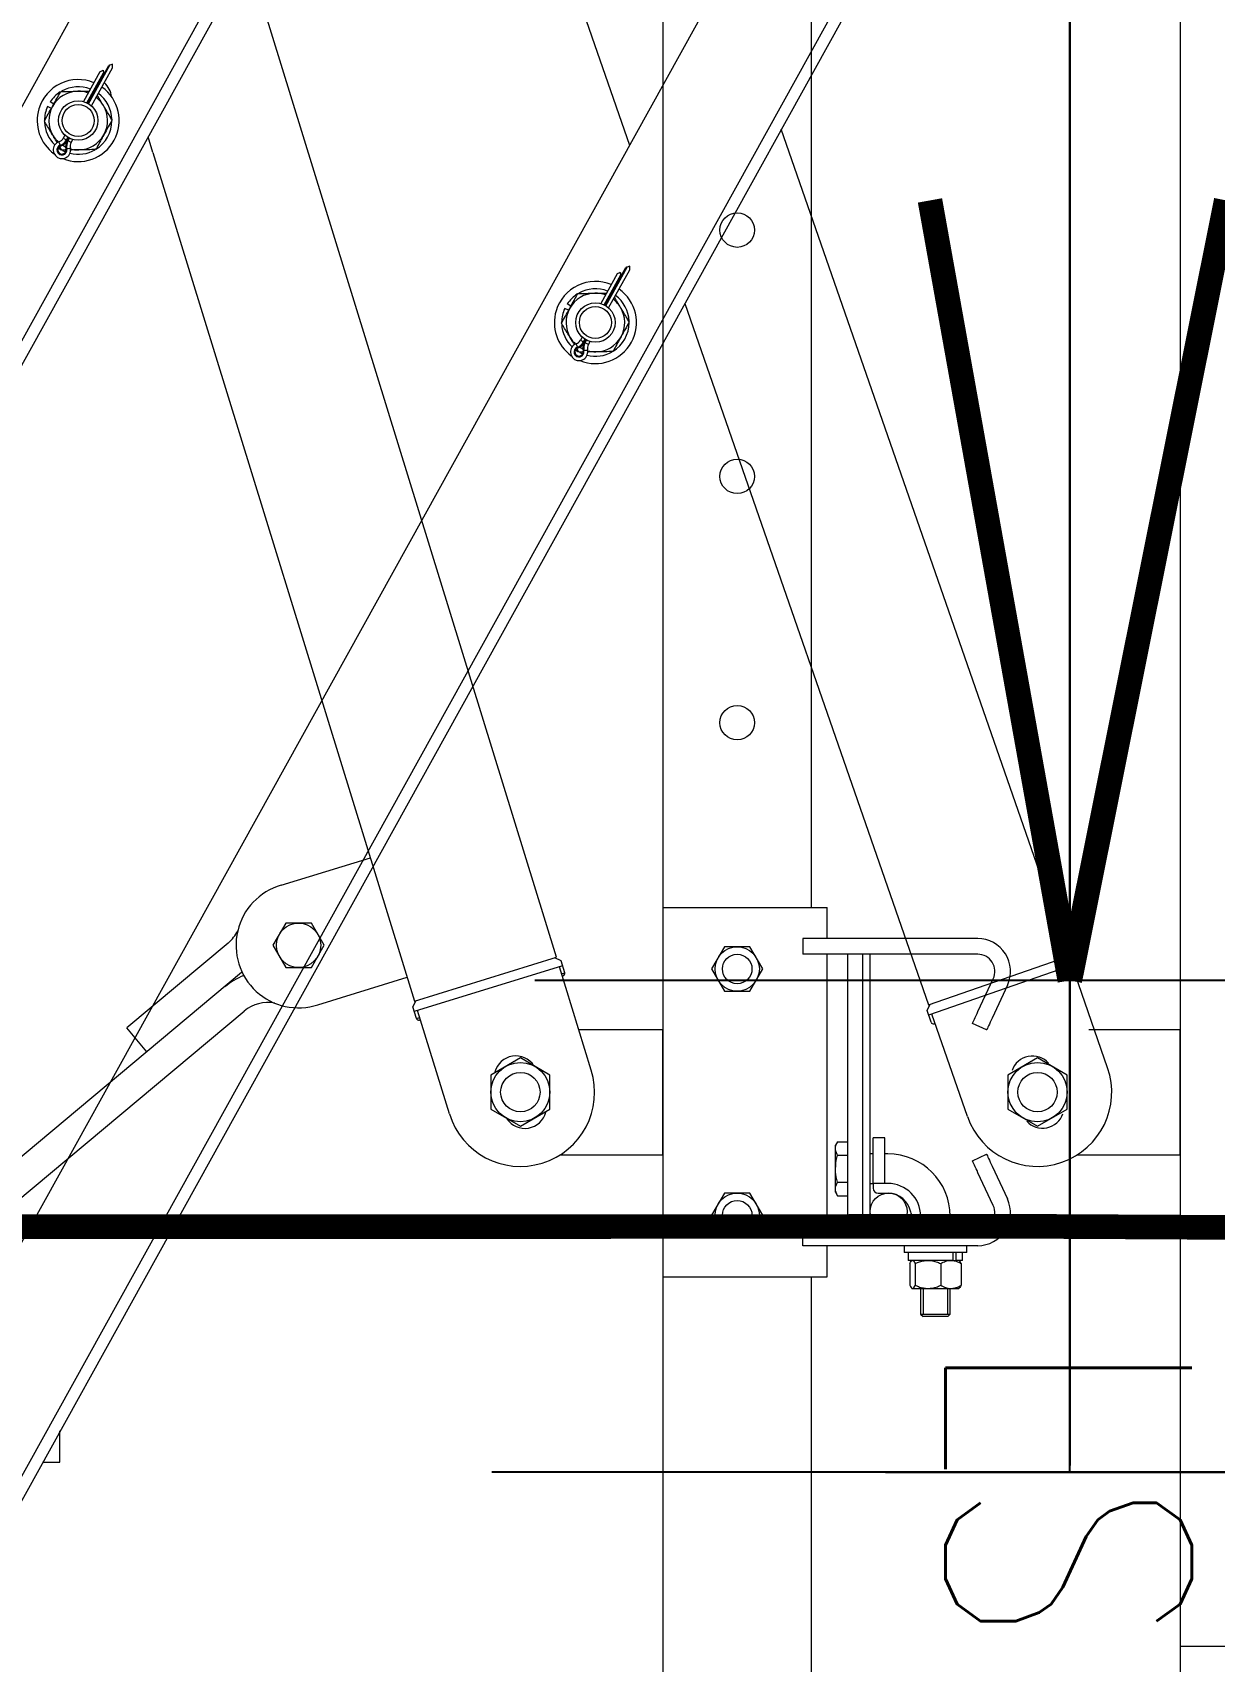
# Model space of a CAD drawing. Header units: millimetres. Extents: x -37020 to 35906, y -101 to 52234.
# Drawn here: x -218.712 to -218.232, y 326.229 to 326.89 of the extents above; entities that cross this region are included whole.
import ezdxf

# ---------------------------------------------------------------- set-up
doc = ezdxf.new("R2010")
doc.units = ezdxf.units.MM
doc.linetypes.add('DASHED2', pattern=[0.375, 0.25, -0.125])
doc.layers.add('Catenaria', color=2, linetype='Continuous')
doc.layers.add('unifilar VIAS Ppales', color=5, linetype='DASHED2')
doc.styles.add('ROMAN_SIMPLEX', font='ROMANS')

msp = doc.modelspace()

# ---------------------------------------------------------------- linework, layer by layer
at = {"color": 251, "linetype": 'Continuous', "lineweight": 15}
for p, q in [((-218.70523, 327.52167, -5.89261), (-218.4698, 326.84473, -5.89261)), ((-218.37426, 327.47795, -5.89261), (-218.98027, 326.38468, -5.89261)), ((-218.33399, 327.45563, -5.89261), (-218.94, 326.36235, -5.89261)), ((-218.32983, 327.45332, -5.89261), (-218.93584, 326.36005, -5.89261)), ((-218.16426, 327.39595, -5.89261), (-218.77027, 326.30267, -5.89261)), ((-218.12398, 327.37362, -5.89261), (-218.72999, 326.28035, -5.89261)), ((-218.11983, 327.37132, -5.89261), (-218.72584, 326.27804, -5.89261)), ((-218.39594, 326.53519, -5.89261), (-218.39594, 327.33406, -5.89261)), ((-218.45624, 327.22527, -5.89261), (-218.45624, 325.86019, -5.89261)), ((-218.24624, 327.14326, -5.89261), (-218.24624, 325.86019, -5.89261)), ((-218.49947, 326.51494, -5.89261), (-218.62476, 326.92126, -5.89261)), ((-218.68981, 326.86166, -5.89261), (-218.68132, 326.87697, -5.89261)), ((-218.6895, 326.86148, -5.89261), (-218.6808, 326.87717, -5.89261)), ((-218.68131, 326.87698, -5.89261), (-218.68132, 326.87697, -5.89261)), ((-218.68129, 326.87698, -5.89261), (-218.68131, 326.87698, -5.89261)), ((-218.68126, 326.877, -5.89261), (-218.68129, 326.87698, -5.89261)), ((-218.68121, 326.87701, -5.89261), (-218.68126, 326.877, -5.89261)), ((-218.68116, 326.87703, -5.89261), (-218.68121, 326.87701, -5.89261)), ((-218.6811, 326.87706, -5.89261), (-218.68116, 326.87703, -5.89261)), ((-218.68103, 326.87708, -5.89261), (-218.6811, 326.87706, -5.89261)), ((-218.68095, 326.87711, -5.89261), (-218.68103, 326.87708, -5.89261)), ((-218.68088, 326.87714, -5.89261), (-218.68095, 326.87711, -5.89261)), ((-218.6808, 326.87717, -5.89261), (-218.68088, 326.87714, -5.89261)), ((-218.68042, 326.87732, -5.89261), (-218.6808, 326.87717, -5.89261)), ((-218.68005, 326.87746, -5.89261), (-218.68042, 326.87732, -5.89261)), ((-218.67972, 326.87758, -5.89261), (-218.68005, 326.87746, -5.89261)), ((-218.67971, 326.87707, -5.89261), (-218.67972, 326.87758, -5.89261)), ((-218.6797, 326.87665, -5.89261), (-218.67971, 326.87707, -5.89261)), ((-218.68487, 326.87439, -5.89261), (-218.69153, 326.86237, -5.89261)), ((-218.69013, 326.86183, -5.89261), (-218.68337, 326.87402, -5.89261)), ((-218.68981, 326.86166, -5.89261), (-218.68326, 326.87348, -5.89261)), ((-218.6883, 326.86058, -5.89261), (-218.6797, 326.87609, -5.89261)), ((-218.68487, 326.87439, -5.89261), (-218.68482, 326.87442, -5.89261)), ((-218.68482, 326.87442, -5.89261), (-218.68465, 326.87452, -5.89261)), ((-218.68465, 326.87452, -5.89261), (-218.68439, 326.87468, -5.89261)), ((-218.68439, 326.87468, -5.89261), (-218.68403, 326.87489, -5.89261)), ((-218.68403, 326.87489, -5.89261), (-218.68359, 326.87516, -5.89261)), ((-218.68359, 326.87516, -5.89261), (-218.68352, 326.87481, -5.89261)), ((-218.68352, 326.87481, -5.89261), (-218.68345, 326.87442, -5.89261)), ((-218.68345, 326.87442, -5.89261), (-218.68337, 326.87402, -5.89261)), ((-218.68337, 326.87402, -5.89261), (-218.68335, 326.87394, -5.89261)), ((-218.68335, 326.87394, -5.89261), (-218.68334, 326.87386, -5.89261)), ((-218.68334, 326.87386, -5.89261), (-218.68332, 326.87378, -5.89261)), ((-218.68332, 326.87378, -5.89261), (-218.68331, 326.87371, -5.89261)), ((-218.68331, 326.87371, -5.89261), (-218.68329, 326.87364, -5.89261)), ((-218.68329, 326.87364, -5.89261), (-218.68328, 326.87359, -5.89261)), ((-218.68328, 326.87359, -5.89261), (-218.68327, 326.87354, -5.89261)), ((-218.68327, 326.87354, -5.89261), (-218.68327, 326.87351, -5.89261)), ((-218.68327, 326.87351, -5.89261), (-218.68326, 326.87348, -5.89261)), ((-218.68326, 326.87348, -5.89261), (-218.68326, 326.87348, -5.89261)), ((-218.6797, 326.87634, -5.89261), (-218.6797, 326.87665, -5.89261)), ((-218.6797, 326.87615, -5.89261), (-218.6797, 326.87634, -5.89261)), ((-218.6797, 326.87609, -5.89261), (-218.6797, 326.87615, -5.89261)), ((-218.70456, 326.85962, -5.89261), (-218.70616, 326.86035, -5.89261)), ((-218.70365, 326.86126, -5.89261), (-218.70511, 326.86223, -5.89261)), ((-218.29143, 326.51543, -5.89261), (-218.40818, 326.85112, -5.89261)), ((-218.70153, 326.84601, -5.89261), (-218.70149, 326.84591, -5.89261)), ((-218.70149, 326.84591, -5.89261), (-218.70138, 326.84561, -5.89261)), ((-218.70138, 326.84561, -5.89261), (-218.70122, 326.84517, -5.89261)), ((-218.70122, 326.84517, -5.89261), (-218.70101, 326.84461, -5.89261)), ((-218.70036, 326.84263, -5.89261), (-218.70122, 326.84407, -5.89261)), ((-218.70101, 326.84461, -5.89261), (-218.70099, 326.84455, -5.89261)), ((-218.70099, 326.84455, -5.89261), (-218.70097, 326.84449, -5.89261)), ((-218.70097, 326.84449, -5.89261), (-218.70095, 326.84443, -5.89261)), ((-218.70095, 326.84443, -5.89261), (-218.70093, 326.84438, -5.89261)), ((-218.70093, 326.84438, -5.89261), (-218.70091, 326.84433, -5.89261)), ((-218.70091, 326.84433, -5.89261), (-218.7009, 326.8443, -5.89261)), ((-218.7009, 326.8443, -5.89261), (-218.70089, 326.84428, -5.89261)), ((-218.70089, 326.84428, -5.89261), (-218.70089, 326.84427, -5.89261)), ((-218.69946, 326.84425, -5.89261), (-218.70012, 326.84464, -5.89261)), ((-218.69908, 326.84875, -5.89261), (-218.69976, 326.84753, -5.89261)), ((-218.69976, 326.84753, -5.89261), (-218.69845, 326.84681, -5.89261)), ((-218.69879, 326.8439, -5.89261), (-218.69946, 326.84425, -5.89261)), ((-218.69845, 326.84681, -5.89261), (-218.69788, 326.84785, -5.89261)), ((-218.69845, 326.84681, -5.89261), (-218.69814, 326.84663, -5.89261)), ((-218.69814, 326.84663, -5.89261), (-218.69756, 326.84767, -5.89261)), ((-218.69814, 326.84663, -5.89261), (-218.69757, 326.84767, -5.89261)), ((-218.69782, 326.84646, -5.89261), (-218.69814, 326.84663, -5.89261)), ((-218.69782, 326.84646, -5.89261), (-218.69725, 326.8475, -5.89261)), ((-218.69652, 326.84574, -5.89261), (-218.69782, 326.84646, -5.89261)), ((-218.69652, 326.84574, -5.89261), (-218.69584, 326.84696, -5.89261)), ((-218.66332, 326.84169, -5.89261), (-218.66531, 326.84811, -5.89261)), ((-218.70174, 326.84358, -5.89261), (-218.70082, 326.84296, -5.89261)), ((-218.70082, 326.84296, -5.89261), (-218.70068, 326.84288, -5.89261)), ((-218.70004, 326.84252, -5.89261), (-218.69885, 326.84197, -5.89261)), ((-218.69885, 326.84197, -5.89261), (-218.69882, 326.84196, -5.89261)), ((-218.69867, 326.84305, -5.89261), (-218.69868, 326.84305, -5.89261)), ((-218.69865, 326.84306, -5.89261), (-218.69867, 326.84305, -5.89261)), ((-218.69862, 326.84306, -5.89261), (-218.69865, 326.84306, -5.89261)), ((-218.69857, 326.84307, -5.89261), (-218.69862, 326.84306, -5.89261)), ((-218.69852, 326.84308, -5.89261), (-218.69857, 326.84307, -5.89261)), ((-218.69846, 326.8431, -5.89261), (-218.69852, 326.84308, -5.89261)), ((-218.69839, 326.84311, -5.89261), (-218.69846, 326.8431, -5.89261)), ((-218.69833, 326.84312, -5.89261), (-218.69839, 326.84311, -5.89261)), ((-218.69775, 326.84324, -5.89261), (-218.69833, 326.84312, -5.89261)), ((-218.69728, 326.84334, -5.89261), (-218.69775, 326.84324, -5.89261)), ((-218.69698, 326.8434, -5.89261), (-218.69728, 326.84334, -5.89261)), ((-218.69687, 326.84343, -5.89261), (-218.69698, 326.8434, -5.89261)), ((-218.66332, 326.84169, -5.89261), (-218.55709, 326.49718, -5.89261)), ((-218.47487, 326.79238, -5.89261), (-218.48153, 326.78036, -5.89261)), ((-218.48012, 326.77982, -5.89261), (-218.47337, 326.79202, -5.89261)), ((-218.47981, 326.77966, -5.89261), (-218.47326, 326.79147, -5.89261)), ((-218.4798, 326.77966, -5.89261), (-218.47132, 326.79497, -5.89261)), ((-218.47949, 326.77948, -5.89261), (-218.4708, 326.79517, -5.89261)), ((-218.47829, 326.77857, -5.89261), (-218.46969, 326.79409, -5.89261)), ((-218.47487, 326.79238, -5.89261), (-218.47481, 326.79241, -5.89261)), ((-218.47481, 326.79241, -5.89261), (-218.47465, 326.79251, -5.89261)), ((-218.47465, 326.79251, -5.89261), (-218.47438, 326.79267, -5.89261)), ((-218.47438, 326.79267, -5.89261), (-218.47403, 326.79289, -5.89261)), ((-218.47403, 326.79289, -5.89261), (-218.47359, 326.79315, -5.89261)), ((-218.47359, 326.79315, -5.89261), (-218.47352, 326.7928, -5.89261)), ((-218.47352, 326.7928, -5.89261), (-218.47344, 326.79242, -5.89261)), ((-218.47344, 326.79242, -5.89261), (-218.47337, 326.79202, -5.89261)), ((-218.47337, 326.79202, -5.89261), (-218.47335, 326.79194, -5.89261)), ((-218.47335, 326.79194, -5.89261), (-218.47333, 326.79186, -5.89261)), ((-218.47333, 326.79186, -5.89261), (-218.47332, 326.79178, -5.89261)), ((-218.47332, 326.79178, -5.89261), (-218.4733, 326.79171, -5.89261)), ((-218.4733, 326.79171, -5.89261), (-218.47329, 326.79164, -5.89261)), ((-218.47329, 326.79164, -5.89261), (-218.47328, 326.79158, -5.89261)), ((-218.47328, 326.79158, -5.89261), (-218.47327, 326.79153, -5.89261)), ((-218.47327, 326.79153, -5.89261), (-218.47326, 326.7915, -5.89261)), ((-218.47326, 326.7915, -5.89261), (-218.47326, 326.79148, -5.89261)), ((-218.47326, 326.79148, -5.89261), (-218.47326, 326.79147, -5.89261)), ((-218.47131, 326.79497, -5.89261), (-218.47132, 326.79497, -5.89261)), ((-218.47129, 326.79498, -5.89261), (-218.47131, 326.79497, -5.89261)), ((-218.47126, 326.79499, -5.89261), (-218.47129, 326.79498, -5.89261)), ((-218.47121, 326.79501, -5.89261), (-218.47126, 326.79499, -5.89261)), ((-218.47116, 326.79503, -5.89261), (-218.47121, 326.79501, -5.89261)), ((-218.47109, 326.79505, -5.89261), (-218.47116, 326.79503, -5.89261)), ((-218.47102, 326.79508, -5.89261), (-218.47109, 326.79505, -5.89261)), ((-218.47095, 326.79511, -5.89261), (-218.47102, 326.79508, -5.89261)), ((-218.47087, 326.79514, -5.89261), (-218.47095, 326.79511, -5.89261)), ((-218.4708, 326.79517, -5.89261), (-218.47087, 326.79514, -5.89261)), ((-218.47041, 326.79531, -5.89261), (-218.4708, 326.79517, -5.89261)), ((-218.47005, 326.79545, -5.89261), (-218.47041, 326.79531, -5.89261)), ((-218.46972, 326.79558, -5.89261), (-218.47005, 326.79545, -5.89261)), ((-218.46971, 326.79507, -5.89261), (-218.46972, 326.79558, -5.89261)), ((-218.4697, 326.79465, -5.89261), (-218.46971, 326.79507, -5.89261)), ((-218.4697, 326.79434, -5.89261), (-218.4697, 326.79465, -5.89261)), ((-218.46969, 326.79415, -5.89261), (-218.4697, 326.79434, -5.89261)), ((-218.46969, 326.79409, -5.89261), (-218.46969, 326.79415, -5.89261)), ((-218.49456, 326.77762, -5.89261), (-218.49615, 326.77834, -5.89261)), ((-218.49365, 326.77926, -5.89261), (-218.49511, 326.78022, -5.89261)), ((-218.44741, 326.78035, -5.89261), (-218.34839, 326.49562, -5.89261)), ((-218.48907, 326.76675, -5.89261), (-218.48975, 326.76553, -5.89261)), ((-218.48975, 326.76553, -5.89261), (-218.48845, 326.7648, -5.89261)), ((-218.48845, 326.7648, -5.89261), (-218.48787, 326.76584, -5.89261)), ((-218.48845, 326.7648, -5.89261), (-218.48814, 326.76463, -5.89261)), ((-218.48814, 326.76463, -5.89261), (-218.48756, 326.76566, -5.89261)), ((-218.48813, 326.76463, -5.89261), (-218.48756, 326.76566, -5.89261)), ((-218.48782, 326.76445, -5.89261), (-218.48813, 326.76463, -5.89261)), ((-218.48782, 326.76445, -5.89261), (-218.48724, 326.7655, -5.89261)), ((-218.48652, 326.76373, -5.89261), (-218.48584, 326.76496, -5.89261)), ((-218.49173, 326.76157, -5.89261), (-218.49082, 326.76096, -5.89261)), ((-218.49153, 326.764, -5.89261), (-218.49149, 326.7639, -5.89261)), ((-218.49149, 326.7639, -5.89261), (-218.49138, 326.76361, -5.89261)), ((-218.49138, 326.76361, -5.89261), (-218.49122, 326.76316, -5.89261)), ((-218.49122, 326.76316, -5.89261), (-218.49101, 326.76261, -5.89261)), ((-218.49035, 326.76063, -5.89261), (-218.49122, 326.76207, -5.89261)), ((-218.49101, 326.76261, -5.89261), (-218.49099, 326.76254, -5.89261)), ((-218.49099, 326.76254, -5.89261), (-218.49097, 326.76248, -5.89261)), ((-218.49097, 326.76248, -5.89261), (-218.49094, 326.76243, -5.89261)), ((-218.49094, 326.76243, -5.89261), (-218.49092, 326.76237, -5.89261)), ((-218.49092, 326.76237, -5.89261), (-218.49091, 326.76233, -5.89261)), ((-218.49091, 326.76233, -5.89261), (-218.4909, 326.7623, -5.89261)), ((-218.4909, 326.7623, -5.89261), (-218.49089, 326.76228, -5.89261)), ((-218.49089, 326.76228, -5.89261), (-218.49089, 326.76227, -5.89261)), ((-218.49082, 326.76096, -5.89261), (-218.49068, 326.76088, -5.89261)), ((-218.48946, 326.76224, -5.89261), (-218.49011, 326.76263, -5.89261)), ((-218.49004, 326.76052, -5.89261), (-218.48885, 326.75997, -5.89261)), ((-218.48878, 326.76189, -5.89261), (-218.48946, 326.76224, -5.89261)), ((-218.48885, 326.75997, -5.89261), (-218.48882, 326.75996, -5.89261)), ((-218.48867, 326.76105, -5.89261), (-218.48868, 326.76105, -5.89261)), ((-218.48865, 326.76105, -5.89261), (-218.48867, 326.76105, -5.89261)), ((-218.48862, 326.76106, -5.89261), (-218.48865, 326.76105, -5.89261)), ((-218.48857, 326.76107, -5.89261), (-218.48862, 326.76106, -5.89261)), ((-218.48852, 326.76108, -5.89261), (-218.48857, 326.76107, -5.89261)), ((-218.48845, 326.76109, -5.89261), (-218.48852, 326.76108, -5.89261)), ((-218.48839, 326.76111, -5.89261), (-218.48845, 326.76109, -5.89261)), ((-218.48833, 326.76112, -5.89261), (-218.48839, 326.76111, -5.89261)), ((-218.48775, 326.76124, -5.89261), (-218.48833, 326.76112, -5.89261)), ((-218.48652, 326.76373, -5.89261), (-218.48782, 326.76445, -5.89261)), ((-218.48728, 326.76134, -5.89261), (-218.48775, 326.76124, -5.89261)), ((-218.48697, 326.7614, -5.89261), (-218.48728, 326.76134, -5.89261)), ((-218.48687, 326.76142, -5.89261), (-218.48697, 326.7614, -5.89261)), ((-218.6113, 326.54419, -5.89261), (-218.57504, 326.55538, -5.89261)), ((-218.45609, 326.53519, -5.89261), (-218.38959, 326.53519, -5.89261)), ((-218.38959, 326.52254, -5.89261), (-218.38959, 326.53519, -5.89261)), ((-218.6094, 326.5288, -5.89261), (-218.61459, 326.5198, -5.89261)), ((-218.599, 326.5288, -5.89261), (-218.6094, 326.5288, -5.89261)), ((-218.59381, 326.5198, -5.89261), (-218.599, 326.5288, -5.89261)), ((-218.63282, 326.52072, -5.89261), (-218.67397, 326.48633, -5.89261)), ((-218.61459, 326.5198, -5.89261), (-218.6094, 326.5108, -5.89261)), ((-218.599, 326.5108, -5.89261), (-218.59381, 326.5198, -5.89261)), ((-218.39942, 326.52254, -5.89261), (-218.39942, 326.51619, -5.89261)), ((-218.32844, 326.52254, -5.89261), (-218.39942, 326.52254, -5.89261)), ((-218.55709, 326.49718, -5.89261), (-218.49947, 326.51494, -5.89261)), ((-218.49759, 326.51343, -5.89261), (-218.50009, 326.51475, -5.89261)), ((-218.49612, 326.50865, -5.89261), (-218.49759, 326.51343, -5.89261)), ((-218.43129, 326.51919, -5.89261), (-218.43648, 326.51019, -5.89261)), ((-218.4209, 326.51919, -5.89261), (-218.43129, 326.51919, -5.89261)), ((-218.4157, 326.51019, -5.89261), (-218.4209, 326.51919, -5.89261)), ((-218.32844, 326.51619, -5.89261), (-218.39942, 326.51619, -5.89261)), ((-218.38959, 326.40419, -5.89261), (-218.38959, 326.51619, -5.89261)), ((-218.38127, 326.51619, -5.89261), (-218.38127, 326.40419, -5.89261)), ((-218.37509, 326.40419, -5.89261), (-218.37509, 326.51619, -5.89261)), ((-218.37209, 326.40419, -5.89261), (-218.37209, 326.51619, -5.89261)), ((-218.34839, 326.49562, -5.89261), (-218.29143, 326.51543, -5.89261)), ((-218.2895, 326.51399, -5.89261), (-218.29205, 326.51522, -5.89261)), ((-218.28786, 326.50926, -5.89261), (-218.2895, 326.51399, -5.89261)), ((-218.62736, 326.50872, -5.89261), (-218.88907, 326.29003, -5.89261)), ((-218.6094, 326.5108, -5.89261), (-218.599, 326.5108, -5.89261)), ((-218.59634, 326.49565, -5.89261), (-218.56007, 326.50683, -5.89261)), ((-218.497, 326.51152, -5.89261), (-218.55721, 326.49296, -5.89261)), ((-218.48533, 326.46907, -5.89261), (-218.49829, 326.51112, -5.89261)), ((-218.49741, 326.50825, -5.89261), (-218.49612, 326.50865, -5.89261)), ((-218.49678, 326.5074, -5.89261), (-218.49711, 326.5073, -5.89261)), ((-218.43648, 326.51019, -5.89261), (-218.43129, 326.50119, -5.89261)), ((-218.4209, 326.50119, -5.89261), (-218.4157, 326.51019, -5.89261)), ((-218.28884, 326.5121, -5.89261), (-218.34835, 326.4914, -5.89261)), ((-218.27566, 326.47009, -5.89261), (-218.29012, 326.51165, -5.89261)), ((-218.28847, 326.50799, -5.89261), (-218.2888, 326.50788, -5.89261)), ((-218.43129, 326.50119, -5.89261), (-218.4209, 326.50119, -5.89261)), ((-218.32831, 326.4929, -5.89261), (-218.3221, 326.50623, -5.89261)), ((-218.31634, 326.50355, -5.89261), (-218.32256, 326.49022, -5.89261)), ((-218.5578, 326.49487, -5.89261), (-218.55647, 326.49737, -5.89261)), ((-218.55632, 326.49009, -5.89261), (-218.5578, 326.49487, -5.89261)), ((-218.54295, 326.45131, -5.89261), (-218.55592, 326.49336, -5.89261)), ((-218.349, 326.49329, -5.89261), (-218.34777, 326.49584, -5.89261)), ((-218.89067, 326.27215, -5.89261), (-218.62627, 326.49309, -5.89261)), ((-218.55632, 326.49009, -5.89261), (-218.55503, 326.49049, -5.89261)), ((-218.55474, 326.48953, -5.89261), (-218.55507, 326.48943, -5.89261)), ((-218.34736, 326.48857, -5.89261), (-218.349, 326.49329, -5.89261)), ((-218.33262, 326.45029, -5.89261), (-218.34707, 326.49185, -5.89261)), ((-218.34609, 326.48795, -5.89261), (-218.34576, 326.48807, -5.89261)), ((-218.33055, 326.48811, -5.89261), (-218.33052, 326.48818, -5.89261)), ((-218.32479, 326.48542, -5.89261), (-218.33055, 326.48811, -5.89261)), ((-218.33052, 326.48818, -5.89261), (-218.33041, 326.4884, -5.89261)), ((-218.33041, 326.4884, -5.89261), (-218.33025, 326.48876, -5.89261)), ((-218.33025, 326.48876, -5.89261), (-218.33002, 326.48924, -5.89261)), ((-218.33002, 326.48924, -5.89261), (-218.32974, 326.48984, -5.89261)), ((-218.32974, 326.48984, -5.89261), (-218.32942, 326.49053, -5.89261)), ((-218.32942, 326.49053, -5.89261), (-218.32907, 326.49128, -5.89261)), ((-218.32907, 326.49128, -5.89261), (-218.3287, 326.49208, -5.89261)), ((-218.3287, 326.49208, -5.89261), (-218.32831, 326.4929, -5.89261)), ((-218.32399, 326.48716, -5.89261), (-218.32426, 326.48656, -5.89261)), ((-218.32367, 326.48784, -5.89261), (-218.32399, 326.48716, -5.89261)), ((-218.32331, 326.4886, -5.89261), (-218.32367, 326.48784, -5.89261)), ((-218.32294, 326.4894, -5.89261), (-218.32331, 326.4886, -5.89261)), ((-218.32256, 326.49022, -5.89261), (-218.32294, 326.4894, -5.89261)), ((-218.66582, 326.47659, -5.89261), (-218.67397, 326.48633, -5.89261)), ((-218.49042, 326.48559, -5.89261), (-218.45624, 326.48559, -5.89261)), ((-218.45624, 326.43479, -5.89261), (-218.45624, 326.48559, -5.89261)), ((-218.32476, 326.4855, -5.89261), (-218.32479, 326.48542, -5.89261)), ((-218.32466, 326.48572, -5.89261), (-218.32476, 326.4855, -5.89261)), ((-218.32449, 326.48607, -5.89261), (-218.32466, 326.48572, -5.89261)), ((-218.32426, 326.48656, -5.89261), (-218.32449, 326.48607, -5.89261)), ((-218.28326, 326.48559, -5.89261), (-218.24624, 326.48559, -5.89261)), ((-218.24624, 326.43479, -5.89261), (-218.24624, 326.48559, -5.89261)), ((-218.51414, 326.47405, -5.89261), (-218.52614, 326.46712, -5.89261)), ((-218.50214, 326.46712, -5.89261), (-218.51414, 326.47405, -5.89261)), ((-218.30414, 326.47405, -5.89261), (-218.31614, 326.46712, -5.89261)), ((-218.29214, 326.46712, -5.89261), (-218.30414, 326.47405, -5.89261)), ((-218.52614, 326.46712, -5.89261), (-218.52614, 326.45326, -5.89261)), ((-218.50214, 326.45326, -5.89261), (-218.50214, 326.46712, -5.89261)), ((-218.31614, 326.46712, -5.89261), (-218.31614, 326.45326, -5.89261)), ((-218.29214, 326.45326, -5.89261), (-218.29214, 326.46712, -5.89261)), ((-218.52614, 326.45326, -5.89261), (-218.51414, 326.44633, -5.89261)), ((-218.51414, 326.44633, -5.89261), (-218.50214, 326.45326, -5.89261)), ((-218.31614, 326.45326, -5.89261), (-218.30414, 326.44633, -5.89261)), ((-218.30414, 326.44633, -5.89261), (-218.29214, 326.45326, -5.89261)), ((-218.36614, 326.4416, -5.89261), (-218.37089, 326.4416, -5.89261)), ((-218.37089, 326.4231, -5.89261), (-218.37089, 326.4416, -5.89261)), ((-218.36614, 326.4231, -5.89261), (-218.36614, 326.4416, -5.89261)), ((-218.4981, 326.43479, -5.89261), (-218.45624, 326.43479, -5.89261)), ((-218.38534, 326.44007, -5.89261), (-218.38619, 326.4386, -5.89261)), ((-218.38619, 326.43733, -5.89261), (-218.38619, 326.4386, -5.89261)), ((-218.38619, 326.4291, -5.89261), (-218.38619, 326.43733, -5.89261)), ((-218.38534, 326.44007, -5.89261), (-218.38127, 326.44007, -5.89261)), ((-218.38534, 326.43459, -5.89261), (-218.38127, 326.43459, -5.89261)), ((-218.37089, 326.4351, -5.89261), (-218.37209, 326.4351, -5.89261)), ((-218.36489, 326.4351, -5.89261), (-218.36614, 326.4351, -5.89261)), ((-218.33055, 326.43228, -5.89261), (-218.32479, 326.43496, -5.89261)), ((-218.32479, 326.43496, -5.89261), (-218.32476, 326.43488, -5.89261)), ((-218.32476, 326.43488, -5.89261), (-218.32466, 326.43467, -5.89261)), ((-218.32466, 326.43467, -5.89261), (-218.32449, 326.43431, -5.89261)), ((-218.32449, 326.43431, -5.89261), (-218.32426, 326.43382, -5.89261)), ((-218.32426, 326.43382, -5.89261), (-218.32399, 326.43323, -5.89261)), ((-218.2879, 326.43479, -5.89261), (-218.24624, 326.43479, -5.89261)), ((-218.38619, 326.42087, -5.89261), (-218.38619, 326.4291, -5.89261)), ((-218.33052, 326.4322, -5.89261), (-218.33055, 326.43228, -5.89261)), ((-218.33041, 326.43198, -5.89261), (-218.33052, 326.4322, -5.89261)), ((-218.33025, 326.43162, -5.89261), (-218.33041, 326.43198, -5.89261)), ((-218.33002, 326.43114, -5.89261), (-218.33025, 326.43162, -5.89261)), ((-218.32974, 326.43054, -5.89261), (-218.33002, 326.43114, -5.89261)), ((-218.32942, 326.42986, -5.89261), (-218.32974, 326.43054, -5.89261)), ((-218.32907, 326.4291, -5.89261), (-218.32942, 326.42986, -5.89261)), ((-218.3287, 326.4283, -5.89261), (-218.32907, 326.4291, -5.89261)), ((-218.32831, 326.42748, -5.89261), (-218.3287, 326.4283, -5.89261)), ((-218.3221, 326.41415, -5.89261), (-218.32831, 326.42748, -5.89261)), ((-218.32399, 326.43323, -5.89261), (-218.32367, 326.43254, -5.89261)), ((-218.32367, 326.43254, -5.89261), (-218.32331, 326.43178, -5.89261)), ((-218.32331, 326.43178, -5.89261), (-218.32294, 326.43098, -5.89261)), ((-218.32294, 326.43098, -5.89261), (-218.32256, 326.43016, -5.89261)), ((-218.32256, 326.43016, -5.89261), (-218.31634, 326.41683, -5.89261)), ((-218.38619, 326.4196, -5.89261), (-218.38619, 326.42087, -5.89261)), ((-218.38534, 326.42362, -5.89261), (-218.38127, 326.42362, -5.89261)), ((-218.37211, 326.4231, -5.89261), (-218.37089, 326.4231, -5.89261)), ((-218.36489, 326.4231, -5.89261), (-218.37089, 326.4231, -5.89261)), ((-218.37089, 326.4231, -5.89261), (-218.37089, 326.42119, -5.89261)), ((-218.36614, 326.4231, -5.89261), (-218.37089, 326.4231, -5.89261)), ((-218.43129, 326.41919, -5.89261), (-218.43648, 326.41019, -5.89261)), ((-218.4209, 326.41919, -5.89261), (-218.43129, 326.41919, -5.89261)), ((-218.4157, 326.41019, -5.89261), (-218.4209, 326.41919, -5.89261)), ((-218.38619, 326.4196, -5.89261), (-218.38534, 326.41813, -5.89261)), ((-218.38534, 326.41813, -5.89261), (-218.38127, 326.41813, -5.89261)), ((-218.36889, 326.41919, -5.89261), (-218.36489, 326.41919, -5.89261)), ((-218.36489, 326.41919, -5.89261), (-218.3646, 326.41919, -5.89261)), ((-218.43648, 326.41019, -5.89261), (-218.43129, 326.40119, -5.89261)), ((-218.4209, 326.40119, -5.89261), (-218.4157, 326.41019, -5.89261)), ((-218.35368, 326.4098, -5.89261), (-218.35159, 326.4098, -5.89261)), ((-218.35159, 326.4098, -5.89261), (-218.35159, 326.40419, -5.89261)), ((-218.33959, 326.4098, -5.89261), (-218.35159, 326.4098, -5.89261)), ((-218.35059, 326.4098, -5.89261), (-218.35059, 326.40419, -5.89261)), ((-218.34059, 326.40419, -5.89261), (-218.34059, 326.4098, -5.89261)), ((-218.33959, 326.40419, -5.89261), (-218.33959, 326.4098, -5.89261)), ((-218.43129, 326.40119, -5.89261), (-218.4209, 326.40119, -5.89261)), ((-218.39942, 326.39784, -5.89261), (-218.39942, 326.40419, -5.89261)), ((-218.32844, 326.40419, -5.89261), (-218.39942, 326.40419, -5.89261)), ((-218.32844, 326.39784, -5.89261), (-218.39942, 326.39784, -5.89261)), ((-218.38959, 326.38519, -5.89261), (-218.38959, 326.39784, -5.89261)), ((-218.35829, 326.39784, -5.89261), (-218.35829, 326.39504, -5.89261)), ((-218.33289, 326.39504, -5.89261), (-218.35829, 326.39504, -5.89261)), ((-218.35663, 326.39504, -5.89261), (-218.35663, 326.39187, -5.89261)), ((-218.33835, 326.39187, -5.89261), (-218.33835, 326.39504, -5.89261)), ((-218.33714, 326.39187, -5.89261), (-218.33714, 326.39504, -5.89261)), ((-218.33456, 326.39187, -5.89261), (-218.33456, 326.39504, -5.89261)), ((-218.33289, 326.39504, -5.89261), (-218.33289, 326.39784, -5.89261)), ((-218.33835, 326.39187, -5.89261), (-218.35663, 326.39187, -5.89261)), ((-218.35602, 326.3906, -5.89261), (-218.35602, 326.38176, -5.89261)), ((-218.35512, 326.39187, -5.89261), (-218.35535, 326.39167, -5.89261)), ((-218.35384, 326.3906, -5.89261), (-218.35384, 326.38176, -5.89261)), ((-218.34341, 326.3906, -5.89261), (-218.34341, 326.38176, -5.89261)), ((-218.3383, 326.39187, -5.89261), (-218.33714, 326.39187, -5.89261)), ((-218.33456, 326.39187, -5.89261), (-218.33714, 326.39187, -5.89261)), ((-218.33583, 326.39167, -5.89261), (-218.33607, 326.39187, -5.89261)), ((-218.33516, 326.3906, -5.89261), (-218.33516, 326.38176, -5.89261)), ((-218.45609, 326.38519, -5.89261), (-218.38959, 326.38519, -5.89261)), ((-218.39594, 325.86019, -5.89261), (-218.39594, 326.38519, -5.89261)), ((-218.35535, 326.38069, -5.89261), (-218.35512, 326.38049, -5.89261)), ((-218.35512, 326.38049, -5.89261), (-218.35493, 326.38049, -5.89261)), ((-218.35493, 326.38049, -5.89261), (-218.34862, 326.38049, -5.89261)), ((-218.35159, 326.38049, -5.89261), (-218.35159, 326.3701, -5.89261)), ((-218.35059, 326.38049, -5.89261), (-218.35059, 326.3701, -5.89261)), ((-218.34862, 326.38049, -5.89261), (-218.33929, 326.38049, -5.89261)), ((-218.34059, 326.3701, -5.89261), (-218.34059, 326.38049, -5.89261)), ((-218.33959, 326.3701, -5.89261), (-218.33959, 326.38049, -5.89261)), ((-218.33929, 326.38049, -5.89261), (-218.33607, 326.38049, -5.89261)), ((-218.33607, 326.38049, -5.89261), (-218.33583, 326.38069, -5.89261)), ((-218.35159, 326.3701, -5.89261), (-218.35059, 326.3691, -5.89261)), ((-218.35159, 326.3701, -5.89261), (-218.33959, 326.3701, -5.89261)), ((-218.34059, 326.3691, -5.89261), (-218.35059, 326.3691, -5.89261)), ((-218.34059, 326.3691, -5.89261), (-218.33959, 326.3701, -5.89261)), ((-218.70109, 326.30995, -5.89261), (-218.70109, 326.32269, -5.89261)), ((-218.70815, 326.30995, -5.89261), (-218.70109, 326.30995, -5.89261)), ((-218.24609, 326.23519, -5.89261), (-218.17959, 326.23519, -5.89261))]:
    msp.add_line(p, q, dxfattribs=at)
for centre, radius in [((-218.69369, 326.85466, -5.89261), 0.008), ((-218.69369, 326.85466, -5.89261), 0.0065), ((-218.42609, 326.81019, -5.89261), 0.007), ((-218.48368, 326.77266, -5.89261), 0.008), ((-218.48368, 326.77266, -5.89261), 0.0065), ((-218.42609, 326.71019, -5.89261), 0.007), ((-218.42609, 326.61019, -5.89261), 0.007), ((-218.6042, 326.5198, -5.89261), 0.009), ((-218.42609, 326.51019, -5.89261), 0.009), ((-218.42609, 326.51019, -5.89261), 0.006), ((-218.51414, 326.46019, -5.89261), 0.012), ((-218.51414, 326.46019, -5.89261), 0.008), ((-218.30414, 326.46019, -5.89261), 0.012), ((-218.30414, 326.46019, -5.89261), 0.008), ((-218.42609, 326.41019, -5.89261), 0.009), ((-218.42609, 326.41019, -5.89261), 0.006), ((-218.36459, 326.41169, -5.89261), 0.0075)]:
    msp.add_circle(centre, radius, dxfattribs=at)
for centre, radius, start, end in [((-218.69369, 326.85466, -5.89261), 0.01666, 67.3746, 163.23561), ((-218.69369, 326.85466, -5.89261), 0.0137, 122.13468, 146.5), ((-218.69369, 326.85466, -5.89261), 0.01191, 91, 151), ((-218.69369, 326.85466, -5.89261), 0.0137, 68.75885, 119.42231), ((-218.69369, 326.85466, -5.89261), 0.01666, 247.98755, 54.6254), ((-218.69369, 326.85466, -5.89261), 0.01191, 69.93407, 91), ((-218.69369, 326.85466, -5.89261), 0.01191, 31, 52.06593), ((-218.69369, 326.85466, -5.89261), 0.0137, 2.49757, 53.24115), ((-218.68884, 326.86341, -5.89261), 0.00875, 6.27914, 48.79392), ((-218.69369, 326.85466, -5.89261), 0.01666, 163.23561, 234.01245), ((-218.69369, 326.85466, -5.89261), 0.0137, 155.5, 179.51382), ((-218.69369, 326.85466, -5.89261), 0.01191, 151, 211), ((-218.69369, 326.85466, -5.89261), 0.01191, 331, 31), ((-218.69369, 326.85466, -5.89261), 0.0137, 182.71218, 226.24373), ((-218.69369, 326.85466, -5.89261), 0.0137, 301.53993, 359.97127), ((-218.69369, 326.85466, -5.89261), 0.01191, 211, 227.29023), ((-218.70031, 326.84271, -5.89261), 0.00351, 110.26638, 331), ((-218.70031, 326.84271, -5.89261), 0.00203, 110.26638, 11.73362), ((-218.70031, 326.84271, -5.89261), 0.00167, 110.26637, 11.73362), ((-218.70269, 326.84916, -5.89261), 0.00336, 290.26637, 331), ((-218.70269, 326.84916, -5.89261), 0.00485, 290.26637, 331), ((-218.70269, 326.84916, -5.89261), 0.00521, 290.26638, 331), ((-218.69358, 326.84411, -5.89261), 0.00521, 151, 191.73362), ((-218.69358, 326.84411, -5.89261), 0.00485, 151, 191.73362), ((-218.69358, 326.84411, -5.89261), 0.00336, 151, 191.73362), ((-218.69369, 326.85466, -5.89261), 0.01191, 271, 331), ((-218.70031, 326.84271, -5.89261), 0.00351, 331, 11.73362), ((-218.69369, 326.85466, -5.89261), 0.0137, 255.75627, 300.06917), ((-218.69369, 326.85466, -5.89261), 0.01191, 254.70977, 271), ((-218.48368, 326.77266, -5.89261), 0.01666, 67.3746, 163.23561), ((-218.48368, 326.77266, -5.89261), 0.01191, 91, 151), ((-218.48368, 326.77266, -5.89261), 0.0137, 68.75885, 119.42231), ((-218.48368, 326.77266, -5.89261), 0.01666, 247.98755, 54.6254), ((-218.48368, 326.77266, -5.89261), 0.01191, 69.93407, 91), ((-218.48368, 326.77266, -5.89261), 0.0137, 155.5, 179.51382), ((-218.48368, 326.77266, -5.89261), 0.01191, 151, 211), ((-218.48368, 326.77266, -5.89261), 0.0137, 122.13468, 146.5), ((-218.48368, 326.77266, -5.89261), 0.01191, 31, 52.06593), ((-218.48368, 326.77266, -5.89261), 0.0137, 2.49757, 53.24115), ((-218.48368, 326.77266, -5.89261), 0.01191, 331, 31), ((-218.48368, 326.77266, -5.89261), 0.01666, 163.23561, 234.01245), ((-218.48368, 326.77266, -5.89261), 0.0137, 182.71218, 226.24373), ((-218.48368, 326.77266, -5.89261), 0.0137, 301.53993, 359.97127), ((-218.48368, 326.77266, -5.89261), 0.01191, 211, 227.29023), ((-218.49269, 326.76715, -5.89261), 0.00336, 290.26638, 331), ((-218.49269, 326.76715, -5.89261), 0.00485, 290.26638, 331), ((-218.49269, 326.76715, -5.89261), 0.00521, 290.26638, 331), ((-218.48358, 326.7621, -5.89261), 0.00521, 151, 191.73362), ((-218.48368, 326.77266, -5.89261), 0.01191, 271, 331), ((-218.49031, 326.76071, -5.89261), 0.00351, 110.26638, 331), ((-218.49031, 326.76071, -5.89261), 0.00203, 110.26638, 11.73362), ((-218.49031, 326.76071, -5.89261), 0.00167, 110.26638, 11.73362), ((-218.48358, 326.7621, -5.89261), 0.00485, 151, 191.73362), ((-218.49031, 326.76071, -5.89261), 0.00351, 331, 11.73362), ((-218.48368, 326.77266, -5.89261), 0.0137, 255.75627, 300.06917), ((-218.48358, 326.7621, -5.89261), 0.00336, 151, 191.73362), ((-218.48368, 326.77266, -5.89261), 0.01191, 254.70977, 271), ((-218.6042, 326.5198, -5.89261), 0.0254, 106.23173, 288.03617), ((-218.64243, 326.53223, -5.89261), 0.015, 309.88355, 334.55594), ((-218.32844, 326.50919, -5.89261), 0.01335, 335, 90), ((-218.32844, 326.50919, -5.89261), 0.007, 335, 90), ((-218.61637, 326.48169, -5.89261), 0.0277, 111.26904, 129.88355), ((-218.49707, 326.50836, -5.89261), 0.001, 287.13395, 17.13395), ((-218.2888, 326.50893, -5.89261), 0.001, 289.17691, 19.17691), ((-218.61665, 326.48158, -5.89261), 0.015, 79.40527, 129.88355), ((-218.55537, 326.49039, -5.89261), 0.001, 197.13395, 287.13395), ((-218.34642, 326.4889, -5.89261), 0.001, 199.17691, 289.17691), ((-218.51598, 326.46616, -5.89261), 0.00875, 32.77392, 165.71382), ((-218.30619, 326.46609, -5.89261), 0.00875, 41.50724, 160.97939), ((-218.51414, 326.46019, -5.89261), 0.03015, 197.13395, 17.13395), ((-218.30414, 326.46019, -5.89261), 0.03015, 199.17691, 19.17691), ((-218.5123, 326.45422, -5.89261), 0.00875, 213.4986, 345.71382), ((-218.30209, 326.45429, -5.89261), 0.00875, 222.63672, 340.97939), ((-218.36489, 326.4098, -5.89261), 0.0253, 0, 90), ((-218.36889, 326.42119, -5.89261), 0.002, 180, 270), ((-218.36489, 326.4098, -5.89261), 0.0133, 0, 90), ((-218.36489, 326.4098, -5.89261), 0.00939, 10.11065, 89.12797), ((-218.32844, 326.41119, -5.89261), 0.01335, 270, 25), ((-218.32844, 326.41119, -5.89261), 0.007, 270, 25), ((-218.35368, 326.4118, -5.89261), 0.002, 190.11315, 270)]:
    msp.add_arc(centre, radius, start, end, dxfattribs=at)
for points, knots in [([(-218.70411, 326.86044, -5.89261), (-218.70364, 326.86128, -5.89261), (-218.70269, 326.863, -5.89261), (-218.70158, 326.86499, -5.89261), (-218.70095, 326.86613, -5.89261), (-218.70077, 326.86646, -5.89261)], [0, 0, 0, 0, 0.406636, 0.827972, 1, 1, 1, 1]), ([(-218.70077, 326.86646, -5.89261), (-218.6997, 326.86647, -5.89261), (-218.69752, 326.86651, -5.89261), (-218.69515, 326.86655, -5.89261), (-218.69393, 326.86657, -5.89261), (-218.69389, 326.86658, -5.89261)], [0, 0, 0, 0, 0.484546, 0.986748, 1, 1, 1, 1]), ([(-218.69389, 326.86658, -5.89261), (-218.69293, 326.86659, -5.89261), (-218.69131, 326.86662, -5.89261), (-218.68977, 326.86665, -5.89261), (-218.68915, 326.86666, -5.89261)], [0, 0, 0, 0, 0.597277, 1, 1, 1, 1]), ([(-218.68348, 326.8608, -5.89261), (-218.68356, 326.86094, -5.89261), (-218.68409, 326.86182, -5.89261), (-218.68492, 326.86321, -5.89261), (-218.68563, 326.86439, -5.89261), (-218.68592, 326.86486, -5.89261)], [0, 0, 0, 0, 0.098345, 0.64049, 1, 1, 1, 1]), ([(-218.70744, 326.85442, -5.89261), (-218.70692, 326.85536, -5.89261), (-218.70587, 326.85727, -5.89261), (-218.70471, 326.85935, -5.89261), (-218.70412, 326.86041, -5.89261), (-218.70411, 326.86044, -5.89261)], [0, 0, 0, 0, 0.4845457, 0.9867481, 1, 1, 1, 1]), ([(-218.67993, 326.8549, -5.89261), (-218.68023, 326.8554, -5.89261), (-218.68094, 326.85658, -5.89261), (-218.68213, 326.85855, -5.89261), (-218.68302, 326.86004, -5.89261), (-218.68348, 326.8608, -5.89261)], [0, 0, 0, 0, 0.265444, 0.628072, 1, 1, 1, 1]), ([(-218.7039, 326.84853, -5.89261), (-218.70398, 326.84866, -5.89261), (-218.70451, 326.84955, -5.89261), (-218.7055, 326.8512, -5.89261), (-218.7066, 326.85302, -5.89261), (-218.70723, 326.85408, -5.89261), (-218.70744, 326.85442, -5.89261)], [0, 0, 0, 0, 0.066921, 0.435837, 0.815266, 1, 1, 1, 1]), ([(-218.67993, 326.8549, -5.89261), (-218.68045, 326.85397, -5.89261), (-218.68151, 326.85206, -5.89261), (-218.68266, 326.84998, -5.89261), (-218.68325, 326.84892, -5.89261), (-218.68327, 326.84889, -5.89261)], [0, 0, 0, 0, 0.484547, 0.986748, 1, 1, 1, 1]), ([(-218.70215, 326.84563, -5.89261), (-218.70228, 326.84584, -5.89261), (-218.70285, 326.84678, -5.89261), (-218.70344, 326.84777, -5.89261), (-218.7039, 326.84853, -5.89261)], [0, 0, 0, 0, 0.2287917, 1, 1, 1, 1]), ([(-218.68327, 326.84889, -5.89261), (-218.68374, 326.84805, -5.89261), (-218.68469, 326.84633, -5.89261), (-218.68579, 326.84434, -5.89261), (-218.68642, 326.8432, -5.89261), (-218.6866, 326.84287, -5.89261)], [0, 0, 0, 0, 0.406635, 0.827972, 1, 1, 1, 1]), ([(-218.69867, 326.84266, -5.89261), (-218.69885, 326.84266, -5.89261), (-218.69943, 326.84265, -5.89261), (-218.69998, 326.84264, -5.89261), (-218.70036, 326.84263, -5.89261)], [0, 0, 0, 0, 0.32141, 1, 1, 1, 1]), ([(-218.69348, 326.84275, -5.89261), (-218.69445, 326.84274, -5.89261), (-218.6956, 326.84272, -5.89261), (-218.69668, 326.8427, -5.89261), (-218.69685, 326.84269, -5.89261)], [0, 0, 0, 0, 0.847161, 1, 1, 1, 1]), ([(-218.6866, 326.84287, -5.89261), (-218.68767, 326.84286, -5.89261), (-218.68985, 326.84282, -5.89261), (-218.69223, 326.84278, -5.89261), (-218.69345, 326.84275, -5.89261), (-218.69348, 326.84275, -5.89261)], [0, 0, 0, 0, 0.4845457, 0.9867486, 1, 1, 1, 1]), ([(-218.4941, 326.77844, -5.89261), (-218.49364, 326.77928, -5.89261), (-218.49268, 326.78099, -5.89261), (-218.49158, 326.78299, -5.89261), (-218.49095, 326.78412, -5.89261), (-218.49077, 326.78445, -5.89261)], [0, 0, 0, 0, 0.406636, 0.827972, 1, 1, 1, 1]), ([(-218.49077, 326.78445, -5.89261), (-218.4897, 326.78447, -5.89261), (-218.48752, 326.78451, -5.89261), (-218.48514, 326.78455, -5.89261), (-218.48392, 326.78457, -5.89261), (-218.48389, 326.78457, -5.89261)], [0, 0, 0, 0, 0.484546, 0.986748, 1, 1, 1, 1]), ([(-218.48389, 326.78457, -5.89261), (-218.48292, 326.78459, -5.89261), (-218.4813, 326.78462, -5.89261), (-218.47977, 326.78464, -5.89261), (-218.47915, 326.78465, -5.89261)], [0, 0, 0, 0, 0.597277, 1, 1, 1, 1]), ([(-218.49744, 326.77242, -5.89261), (-218.49692, 326.77336, -5.89261), (-218.49586, 326.77526, -5.89261), (-218.49471, 326.77734, -5.89261), (-218.49412, 326.77841, -5.89261), (-218.4941, 326.77844, -5.89261)], [0, 0, 0, 0, 0.4845457, 0.9867481, 1, 1, 1, 1]), ([(-218.47347, 326.7788, -5.89261), (-218.47355, 326.77893, -5.89261), (-218.47409, 326.77982, -5.89261), (-218.47492, 326.7812, -5.89261), (-218.47563, 326.78239, -5.89261), (-218.47591, 326.78286, -5.89261)], [0, 0, 0, 0, 0.098345, 0.64049, 1, 1, 1, 1]), ([(-218.46993, 326.7729, -5.89261), (-218.47023, 326.7734, -5.89261), (-218.47094, 326.77458, -5.89261), (-218.47212, 326.77655, -5.89261), (-218.47302, 326.77804, -5.89261), (-218.47347, 326.7788, -5.89261)], [0, 0, 0, 0, 0.265444, 0.628072, 1, 1, 1, 1]), ([(-218.49389, 326.76652, -5.89261), (-218.49398, 326.76666, -5.89261), (-218.49451, 326.76754, -5.89261), (-218.4955, 326.76919, -5.89261), (-218.49659, 326.77102, -5.89261), (-218.49723, 326.77207, -5.89261), (-218.49744, 326.77242, -5.89261)], [0, 0, 0, 0, 0.066921, 0.435837, 0.815266, 1, 1, 1, 1]), ([(-218.46993, 326.7729, -5.89261), (-218.47045, 326.77196, -5.89261), (-218.47151, 326.77006, -5.89261), (-218.47266, 326.76798, -5.89261), (-218.47325, 326.76691, -5.89261), (-218.47326, 326.76688, -5.89261)], [0, 0, 0, 0, 0.484547, 0.986748, 1, 1, 1, 1]), ([(-218.49215, 326.76362, -5.89261), (-218.49228, 326.76384, -5.89261), (-218.49285, 326.76478, -5.89261), (-218.49344, 326.76576, -5.89261), (-218.49389, 326.76652, -5.89261)], [0, 0, 0, 0, 0.2287917, 1, 1, 1, 1]), ([(-218.47326, 326.76688, -5.89261), (-218.47373, 326.76604, -5.89261), (-218.47468, 326.76433, -5.89261), (-218.47579, 326.76233, -5.89261), (-218.47642, 326.7612, -5.89261), (-218.4766, 326.76087, -5.89261)], [0, 0, 0, 0, 0.406635, 0.827972, 1, 1, 1, 1]), ([(-218.48866, 326.76066, -5.89261), (-218.48885, 326.76066, -5.89261), (-218.48943, 326.76065, -5.89261), (-218.48998, 326.76064, -5.89261), (-218.49035, 326.76063, -5.89261)], [0, 0, 0, 0, 0.32141, 1, 1, 1, 1]), ([(-218.48348, 326.76075, -5.89261), (-218.48445, 326.76073, -5.89261), (-218.48559, 326.76071, -5.89261), (-218.48668, 326.76069, -5.89261), (-218.48685, 326.76069, -5.89261)], [0, 0, 0, 0, 0.847161, 1, 1, 1, 1]), ([(-218.4766, 326.76087, -5.89261), (-218.47767, 326.76085, -5.89261), (-218.47985, 326.76081, -5.89261), (-218.48223, 326.76077, -5.89261), (-218.48344, 326.76075, -5.89261), (-218.48348, 326.76075, -5.89261)], [0, 0, 0, 0, 0.4845457, 0.9867486, 1, 1, 1, 1]), ([(-218.38619, 326.43733, -5.89261), (-218.38619, 326.43739, -5.89261), (-218.38618, 326.43789, -5.89261), (-218.38599, 326.43881, -5.89261), (-218.38556, 326.43965, -5.89261), (-218.38534, 326.44007, -5.89261)], [0, 0, 0, 0, 0.070092, 0.530785, 1, 1, 1, 1]), ([(-218.38534, 326.43459, -5.89261), (-218.38558, 326.43503, -5.89261), (-218.38605, 326.43593, -5.89261), (-218.38614, 326.43686, -5.89261), (-218.38619, 326.43733, -5.89261)], [0, 0, 0, 0, 0.495458, 1, 1, 1, 1]), ([(-218.38619, 326.4291, -5.89261), (-218.38608, 326.4306, -5.89261), (-218.38594, 326.43245, -5.89261), (-218.38544, 326.43424, -5.89261), (-218.38534, 326.43459, -5.89261)], [0, 0, 0, 0, 0.805745, 1, 1, 1, 1]), ([(-218.38534, 326.42362, -5.89261), (-218.38569, 326.42503, -5.89261), (-218.38614, 326.42684, -5.89261), (-218.38618, 326.42869, -5.89261), (-218.38619, 326.4291, -5.89261)], [0, 0, 0, 0, 0.781278, 1, 1, 1, 1]), ([(-218.38619, 326.42087, -5.89261), (-218.38619, 326.42094, -5.89261), (-218.38618, 326.42143, -5.89261), (-218.38599, 326.42236, -5.89261), (-218.38556, 326.42319, -5.89261), (-218.38534, 326.42362, -5.89261)], [0, 0, 0, 0, 0.070092, 0.5307855, 1, 1, 1, 1]), ([(-218.38534, 326.41813, -5.89261), (-218.38558, 326.41858, -5.89261), (-218.38605, 326.41948, -5.89261), (-218.38614, 326.4204, -5.89261), (-218.38619, 326.42087, -5.89261)], [0, 0, 0, 0, 0.495458, 1, 1, 1, 1]), ([(-218.35602, 326.3906, -5.89261), (-218.35585, 326.39096, -5.89261), (-218.35562, 326.39146, -5.89261), (-218.35538, 326.39159, -5.89261), (-218.35531, 326.39162, -5.89261)], [0, 0, 0, 0, 0.737305, 1, 1, 1, 1]), ([(-218.35493, 326.39187, -5.89261), (-218.35477, 326.39182, -5.89261), (-218.35446, 326.39172, -5.89261), (-218.3541, 326.39115, -5.89261), (-218.3539, 326.39072, -5.89261), (-218.35384, 326.3906, -5.89261)], [0, 0, 0, 0, 0.406292, 0.82727, 1, 1, 1, 1]), ([(-218.35384, 326.3906, -5.89261), (-218.35339, 326.39078, -5.89261), (-218.35235, 326.39123, -5.89261), (-218.35061, 326.39175, -5.89261), (-218.34929, 326.39183, -5.89261), (-218.34862, 326.39187, -5.89261)], [0, 0, 0, 0, 0.26546, 0.628076, 1, 1, 1, 1]), ([(-218.34862, 326.39187, -5.89261), (-218.3485, 326.39186, -5.89261), (-218.34772, 326.39186, -5.89261), (-218.34626, 326.39165, -5.89261), (-218.34465, 326.39114, -5.89261), (-218.34372, 326.39073, -5.89261), (-218.34341, 326.3906, -5.89261)], [0, 0, 0, 0, 0.066532, 0.435282, 0.81455, 1, 1, 1, 1]), ([(-218.34341, 326.3906, -5.89261), (-218.34277, 326.39093, -5.89261), (-218.34146, 326.39161, -5.89261), (-218.34004, 326.39186, -5.89261), (-218.33931, 326.39187, -5.89261), (-218.33929, 326.39187, -5.89261)], [0, 0, 0, 0, 0.484341, 0.986326, 1, 1, 1, 1]), ([(-218.33929, 326.39187, -5.89261), (-218.33871, 326.39182, -5.89261), (-218.33753, 326.39172, -5.89261), (-218.33617, 326.39115, -5.89261), (-218.33539, 326.39072, -5.89261), (-218.33516, 326.3906, -5.89261)], [0, 0, 0, 0, 0.406293, 0.82727, 1, 1, 1, 1]), ([(-218.33516, 326.3906, -5.89261), (-218.33533, 326.39096, -5.89261), (-218.33556, 326.39146, -5.89261), (-218.33581, 326.39159, -5.89261), (-218.33587, 326.39162, -5.89261)], [0, 0, 0, 0, 0.7373052, 1, 1, 1, 1]), ([(-218.35602, 326.38176, -5.89261), (-218.35585, 326.38142, -5.89261), (-218.3555, 326.38074, -5.89261), (-218.35513, 326.38049, -5.89261), (-218.35493, 326.38049, -5.89261), (-218.35493, 326.38049, -5.89261)], [0, 0, 0, 0, 0.484341, 0.986326, 1, 1, 1, 1]), ([(-218.35493, 326.38049, -5.89261), (-218.35477, 326.38053, -5.89261), (-218.35446, 326.38063, -5.89261), (-218.3541, 326.3812, -5.89261), (-218.3539, 326.38163, -5.89261), (-218.35384, 326.38176, -5.89261)], [0, 0, 0, 0, 0.406292, 0.82727, 1, 1, 1, 1]), ([(-218.35384, 326.38176, -5.89261), (-218.35339, 326.38157, -5.89261), (-218.35235, 326.38112, -5.89261), (-218.35061, 326.38061, -5.89261), (-218.34929, 326.38053, -5.89261), (-218.34862, 326.38049, -5.89261)], [0, 0, 0, 0, 0.26546, 0.628076, 1, 1, 1, 1]), ([(-218.34862, 326.38049, -5.89261), (-218.3485, 326.38049, -5.89261), (-218.34772, 326.3805, -5.89261), (-218.34626, 326.38071, -5.89261), (-218.34465, 326.38121, -5.89261), (-218.34372, 326.38162, -5.89261), (-218.34341, 326.38176, -5.89261)], [0, 0, 0, 0, 0.066532, 0.435282, 0.814551, 1, 1, 1, 1]), ([(-218.34341, 326.38176, -5.89261), (-218.34277, 326.38142, -5.89261), (-218.34146, 326.38074, -5.89261), (-218.34004, 326.38049, -5.89261), (-218.33931, 326.38049, -5.89261), (-218.33929, 326.38049, -5.89261)], [0, 0, 0, 0, 0.484341, 0.986326, 1, 1, 1, 1]), ([(-218.33929, 326.38049, -5.89261), (-218.33871, 326.38053, -5.89261), (-218.33753, 326.38063, -5.89261), (-218.33617, 326.3812, -5.89261), (-218.33539, 326.38163, -5.89261), (-218.33516, 326.38176, -5.89261)], [0, 0, 0, 0, 0.406293, 0.82727, 1, 1, 1, 1]), ([(-218.33516, 326.38176, -5.89261), (-218.33533, 326.38139, -5.89261), (-218.33556, 326.3809, -5.89261), (-218.33581, 326.38077, -5.89261), (-218.33587, 326.38073, -5.89261)], [0, 0, 0, 0, 0.7373052, 1, 1, 1, 1])]:
    msp.add_open_spline(points, degree=3, knots=knots, dxfattribs=at)
at = {"layer": 'Catenaria', "color": 1, "linetype": 'Continuous', "ltscale": 7}
for p, q in [((-218.29098, 326.30565), (-218.29098, 329.30565)), ((-218.52577, 326.30606), (-218.09125, 326.30606))]:
    msp.add_line(p, q, dxfattribs=at)
at = {"layer": 'Catenaria', "color": 240, "ltscale": 0.1, "true_color": 0xed1f24}
msp.add_line((-218.291, 328.86337), (-218.291, 326.30859), dxfattribs=at)
at = {"layer": 'Catenaria', "color": 1, "linetype": 'Continuous', "lineweight": -3, "ltscale": 7}
msp.add_line((-218.50824, 326.50565), (-218.07372, 326.50565), dxfattribs=at)
at = {"layer": 'Catenaria', "color": 90, "ltscale": 0.1, "const_width": 0.01}
msp.add_lwpolyline([(35.46709, 326.15983), (3.69149, 326.49019), (-52.02801, 326.09484), (-107.422, 326.14181), (-158.85448, 326.08483), (-218.29877, 326.40565), (-282.06361, 326.39561), (-282.06361, 326.39561), (-342.32549, 328.56742)], dxfattribs=at)
at = {"layer": 'Catenaria', "color": 1, "linetype": 'Continuous', "ltscale": 7, "const_width": 0.01}
for points in [[(-218.29102, 326.50554), (-218.34781, 326.82224)], [(-218.29102, 326.50554), (-218.2275, 326.82224)]]:
    msp.add_lwpolyline(points, dxfattribs=at)
at = {"layer": 'unifilar VIAS Ppales', "ltscale": 10}
msp.add_line((-200.86572, 326.31214), (-236.84, 326.29875, -11.48), dxfattribs=at)

# ---------------------------------------------------------------- texts
at = {"color": 251, "linetype": 'Continuous', "lineweight": 15, "style": 'ROMAN_SIMPLEX', "width": 0.8}
msp.add_text('LS', height=0.1, rotation=270, dxfattribs=at).set_placement((-218.34151, 326.362, -5.89261))

doc.saveas('drawing.dxf')
